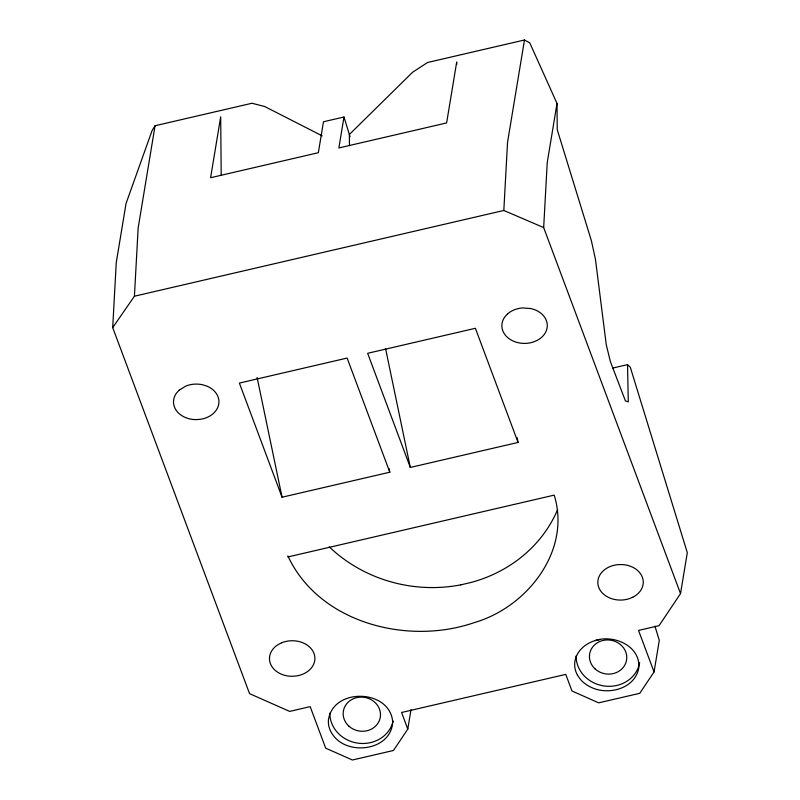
<?xml version="1.0" encoding="UTF-8"?>
<svg xmlns="http://www.w3.org/2000/svg" width="800" height="800" viewBox="0 0 800 800"><rect width="100%" height="100%" fill="white"/><g stroke="black" fill="none" stroke-linecap="round" stroke-linejoin="round"><path stroke-width="1.2" d="M411.01 709.65L407.79 729.1L393.48 750.47L352.43 760L325.7 748.16L310.17 706.64L289.65 711.4L249.55 693.64L112.7 327.61L116.25 262.66L126.04 203.5L152.11 130.51L155.07 125.74L252 103.25L264.78 106.56L322.22 135.87M112.7 327.61L134.42 296.22L138.15 228.02L155.07 125.74M407.79 729.1L401.58 712.49L565.76 674.39L571.97 690.99L598.7 702.84L639.75 693.31L654.06 671.94L638.54 630.42L659.06 625.66L680.53 593.6L543.67 227.57L503.82 210.47L507.55 142.28L524.48 40L529.77 42.85L557.01 103.46L557.24 129.67L591.37 240.65L595.44 259.26L606.27 344.74L610.43 361.71L625.44 400.93L628.29 401.89L627.52 364.63L612.91 368.02M543.67 227.57L547.23 162.63L557.01 103.46M221.2 175.26L220.69 116.79L210.61 177.72L318.35 152.71L323.47 121.77L343.99 117L338.87 147.95L446.62 122.94L456.7 62.01L456.72 64.5M654.06 671.94L659.29 640.33L654.92 626.13M680.53 593.6L687.3 552.66L630.29 367.22L627.52 364.63M595.05 640.62C613.7 634.02 641.33 646.25 638.69 668.62C634.45 688.94 608.12 695.59 591.14 687.31A33.27 26.04 -0.5 0 1 579.84 678.65L577.44 675.08M599.64 639.51C587.77 641.4 575.81 650.19 574.71 662.88A34.29 26.84 -0.5 0 0 577.44 675.08M524.48 40L427.55 62.5L412.61 72.24L349.37 134.48L349.46 145.63M134.42 296.22L503.82 210.47M389.8 472.21L347.12 358.07L239.38 383.08L282.06 497.22L389.8 472.21L389.04 468.54M518.07 442.44L475.39 328.29L367.65 353.3L410.32 467.45L518.07 442.44L517.05 437.55M287.96 556.93L554.2 495.13C571.49 551.04 526.94 607.34 474.3 622.6L474.01 622.69C407.54 645.6 319.09 623.01 287.89 556M460.8 584.85L471.12 582.45A138.98 126.6 9.4 0 0 557.64 509.57M597.47 639.94L599.96 639.48M343.99 117L350.04 136.66M385.63 348.9L410.32 467.45M257.11 377.45L282.06 497.22M460.82 584.84A138.98 126.6 9.4 0 1 329.26 546.86M393.15 721.07A32.07 29.21 9.4 0 1 358.44 743.22A32.07 29.21 9.4 0 1 329.83 713.15M639.66 662.75A32.07 29.21 9.4 0 1 605.35 686.13A32.07 29.21 9.4 0 1 576.1 655.99M392.68 721.63C391.8 750.01 349.2 756.36 333.64 735.92A34.3 26.84 -0.5 0 1 328.43 720.05C332.78 687.34 389.78 688.88 392.68 721.63M179.07 390.25L176.56 393.01A22.72 17.78 -0.5 0 0 176.53 410.79A22.72 17.78 -0.5 0 0 196.19 419.63L200.49 419.3A22.72 17.78 -0.5 0 0 218.7 404.33A22.72 17.78 -0.5 0 0 206.65 386.02L202.64 384.78A22.72 17.78 -0.5 0 0 185.83 386.07L179.07 390.25M507.43 314.03L504.92 316.79A22.72 17.78 -0.5 0 0 507.39 337.32A22.72 17.78 -0.5 0 0 532.99 342.12L536.84 340.56A22.72 17.78 -0.5 0 0 547.27 324.73A22.72 17.78 -0.5 0 0 535.01 309.81L531.01 308.56L522.45 307.94A22.72 17.78 -0.5 0 0 507.43 314.03M281.8 642.74L278.16 644.57A22.72 17.78 -0.5 0 0 270.71 664.38A22.72 17.78 -0.5 0 0 292.16 676.29L296.45 675.96A22.72 17.78 -0.5 0 0 313.66 652.65A22.72 17.78 -0.5 0 0 281.8 642.74M632.8 597.22L628.96 598.78A22.72 17.78 -0.5 0 1 598.46 586.54A22.72 17.78 -0.5 0 1 618.41 564.6L622.73 564.59A22.72 17.78 -0.5 0 1 642.63 578.05A22.72 17.78 -0.5 0 1 632.8 597.22M348.83 726.09A18.71 17.04 9.4 0 0 379.93 718.87A18.71 17.04 9.4 0 0 356.73 697.62A18.71 17.04 9.4 0 0 348.83 726.09M595.1 668.93A18.71 17.04 9.4 0 0 626.2 661.71A18.71 17.04 9.4 0 0 603.01 640.46A18.71 17.04 9.4 0 0 595.1 668.93"/></g></svg>
